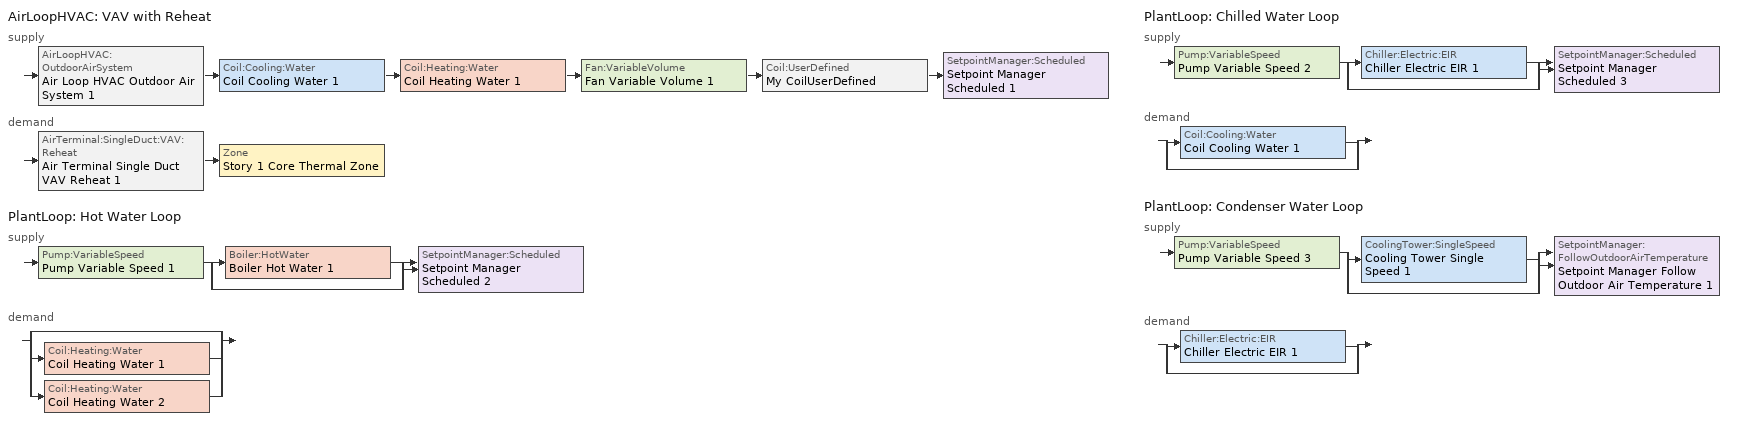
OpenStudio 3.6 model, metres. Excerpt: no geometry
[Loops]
AirLoopHVAC 'VAV with Reheat'
 supply: AirLoopHVAC:OutdoorAirSystem 'Air Loop HVAC Outdoor Air System 1' > Coil:Cooling:Water 'Coil Cooling Water 1' > Coil:Heating:Water 'Coil Heating Water 1' > Fan:VariableVolume 'Fan Variable Volume 1' > Coil:UserDefined 'My CoilUserDefined' > SetpointManager:Scheduled 'Setpoint Manager Scheduled 1'
 demand: AirTerminal:SingleDuct:VAV:Reheat 'Air Terminal Single Duct VAV Reheat 1' > Zone 'Story 1 Core Thermal Zone'
PlantLoop 'Hot Water Loop'
 supply: Pump:VariableSpeed 'Pump Variable Speed 1' > split
  | Boiler:HotWater 'Boiler Hot Water 1'
  | bypass
  join > SetpointManager:Scheduled 'Setpoint Manager Scheduled 2'
 demand: split
  | bypass
  | Coil:Heating:Water 'Coil Heating Water 1'
  | Coil:Heating:Water 'Coil Heating Water 2'
PlantLoop 'Chilled Water Loop'
 supply: Pump:VariableSpeed 'Pump Variable Speed 2' > split
  | Chiller:Electric:EIR 'Chiller Electric EIR 1'
  | bypass
  join > SetpointManager:Scheduled 'Setpoint Manager Scheduled 3'
 demand: split
  | Coil:Cooling:Water 'Coil Cooling Water 1'
  | bypass
PlantLoop 'Condenser Water Loop'
 supply: Pump:VariableSpeed 'Pump Variable Speed 3' > split
  | CoolingTower:SingleSpeed 'Cooling Tower Single Speed 1'
  | bypass
  join > SetpointManager:FollowOutdoorAirTemperature 'Setpoint Manager Follow Outdoor Air Temperature 1'
 demand: split
  | Chiller:Electric:EIR 'Chiller Electric EIR 1'
  | bypass
[Sizing:Zone]
Story 1 Core Thermal Zone: Zone Cooling Design Supply Air Temperature Input Method=SupplyAirTemperature; Zone Cooling Design Supply Air Temperature {C}=14; Zone Cooling Design Supply Air Temperature Difference {deltaC}=11.11; Zone Heating Design Supply Air Temperature Input Method=SupplyAirTemperature; Zone Heating Design Supply Air Temperature {C}=40; Zone Heating Design Supply Air Temperature Difference {deltaC}=11.11; Zone Cooling Design Supply Air Humidity Ratio {kg-H2O/kg-air}=0.0085; Zone Heating Design Supply Air Humidity Ratio {kg-H2O/kg-air}=0.008; Cooling Design Air Flow Method=DesignDay; Heating Design Air Flow Method=DesignDay; Account for Dedicated Outdoor Air System=No; Dedicated Outdoor Air System Control Strategy=NeutralSupplyAir; Dedicated Outdoor Air Low Setpoint Temperature for Design {C}=autosize; Dedicated Outdoor Air High Setpoint Temperature for Design {C}=autosize; Zone Load Sizing Method=Sensible Load Only No Latent Load; Zone Latent Cooling Design Supply Air Humidity Ratio Input Method=HumidityRatioDifference; Zone Cooling Design Supply Air Humidity Ratio Difference {kgWater/kgDryAir}=0.005; Zone Latent Heating Design Supply Air Humidity Ratio Input Method=HumidityRatioDifference; Zone Humidification Design Supply Air Humidity Ratio Difference {kgWater/kgDryAir}=0.005
[Zone equipment]
Story 1 Core Thermal Zone: Air Terminal Single Duct VAV Reheat 1
[AirLoopHVAC]
VAV with Reheat: Availability Schedule=Always On Discrete; Design Supply Air Flow Rate {m3/s}=autosize; Design Return Air Flow Fraction of Supply Air Flow=1
[Sizing:System]
VAV with Reheat: Central Heating Maximum System Air Flow Ratio=0.3; Preheat Design Temperature {C}=7; Preheat Design Humidity Ratio {kg-H2O/kg-Air}=0.008; Precool Design Temperature {C}=12.8; Precool Design Humidity Ratio {kg-H2O/kg-Air}=0.008; Central Cooling Design Supply Air Temperature {C}=12.8; Central Heating Design Supply Air Temperature {C}=12.8; 100% Outdoor Air in Cooling=Yes; 100% Outdoor Air in Heating=Yes; Central Cooling Design Supply Air Humidity Ratio {kg-H2O/kg-Air}=0.0085; Zone Maximum Outdoor Air Fraction=1; Cooling Supply Air Flow Rate Per Floor Area {m3/s-m2}=0.00996765; Cooling Fraction of Autosized Cooling Supply Air Flow Rate=1; Cooling Supply Air Flow Rate Per Unit Cooling Capacity {m3/s-W}=3.94755e-05; Heating Supply Air Flow Rate Per Floor Area {m3/s-m2}=0.00996765; Heating Fraction of Autosized Heating Supply Air Flow Rate=1; Heating Fraction of Autosized Cooling Supply Air Flow Rate=1; Heating Supply Air Flow Rate Per Unit Heating Capacity {m3/s-W}=3.15882e-05; Cooling Design Capacity Method=CoolingDesignCapacity; Cooling Design Capacity {W}=autosize; Cooling Design Capacity Per Floor Area {W/m2}=234.7; Fraction of Autosized Cooling Design Capacity=1; Heating Design Capacity Method=HeatingDesignCapacity; Heating Design Capacity {W}=autosize; Heating Design Capacity Per Floor Area {W/m2}=157; Fraction of Autosized Heating Design Capacity=1; Central Cooling Capacity Control Method=OnOff; Occupant Diversity=autosize
[Fan:VariableVolume]
Fan Variable Volume 1: Availability Schedule=Always On Discrete; Fan Total Efficiency=0.6045; Pressure Rise {Pa}=500; Maximum Flow Rate {m3/s}=Autosize; Fan Power Minimum Flow Rate Input Method=FixedFlowRate; Fan Power Minimum Flow Fraction=0; Fan Power Minimum Air Flow Rate {m3/s}=0; Motor Efficiency=0.93; Motor In Airstream Fraction=1; Fan Power Coefficient 1=0.0407599; Fan Power Coefficient 2=0.088045; Fan Power Coefficient 3=-0.0729261; Fan Power Coefficient 4=0.94374; Fan Power Coefficient 5=0
[Coil:Heating:Water] Availability Schedule=Always On Discrete
Coil Heating Water 1; Coil Heating Water 2
[Coil:Cooling:Water]
Coil Cooling Water 1: Availability Schedule=Always On Discrete
[SetpointManager:Scheduled] Control Variable=Temperature
Name | Schedule
Setpoint Manager Scheduled 1 | Deck_Temperature
Setpoint Manager Scheduled 2 | Hot_Water_Temperature
Setpoint Manager Scheduled 3 | Chilled_Water_Temperature
[Controller:OutdoorAir]
Controller Outdoor Air 1: Minimum Outdoor Air Flow Rate {m3/s}=0; Maximum Outdoor Air Flow Rate {m3/s}=Autosize; Economizer Control Type=NoEconomizer; Economizer Control Action Type=ModulateFlow; Economizer Maximum Limit Dry-Bulb Temperature {C}=28; Economizer Maximum Limit Enthalpy {J/kg}=64000; Economizer Minimum Limit Dry-Bulb Temperature {C}=-100; Lockout Type=NoLockout; Minimum Limit Type=FixedMinimum; Controller Mechanical Ventilation=Controller Mechanical Ventilation 1; High Humidity Control=No; Heat Recovery Bypass Control Type=BypassWhenWithinEconomizerLimits
[Controller:MechanicalVentilation]
Controller Mechanical Ventilation 1: Availability Schedule=Always On Discrete
[AirLoopHVAC:OutdoorAirSystem]
Air Loop HVAC Outdoor Air System 1: Controller=Controller Outdoor Air 1
[PlantLoop] Glycol Concentration=0; Plant Loop Volume {m3}=Autocalculate; Load Distribution Scheme=Optimal
Name | Fluid Type
Hot Water Loop | Water
Chilled Water Loop; Condenser Water Loop
[Sizing:Plant] Sizing Option=NonCoincident; Zone Timesteps in Averaging Window=1; Coincident Sizing Factor Mode=None
Name | Loop Type | Design Loop Exit Temperature {C} | Loop Design Temperature Difference {deltaC}
Hot Water Loop | Heating | 82 | 11
Chilled Water Loop | Cooling | 7.22 | 6.67
Condenser Water Loop | Condenser | 29.4 | 5.6
[Pump:VariableSpeed] Pump Control Type=Intermittent; Skin Loss Radiative Fraction=0.5; Design Power Sizing Method=PowerPerFlowPerPressure; Design Electric Power per Unit Flow Rate {W/(m3/s)}=348701.1; Design Shaft Power per Unit Flow Rate per Unit Head {W-s/m3-Pa}=1.28205; Design Minimum Flow Rate Fraction=0
Pump Variable Speed 1; Pump Variable Speed 2; Pump Variable Speed 3
[Boiler:HotWater]
Boiler Hot Water 1: Efficiency Curve Temperature Evaluation Variable=LeavingBoiler; Normalized Boiler Efficiency Curve=Boiler Efficiency; Water Outlet Upper Temperature Limit {C}=99; Boiler Flow Mode=ConstantFlow; Parasitic Electric Load {W}=0; Sizing Factor=1
[Controller:WaterCoil]
Name | Water Coil | Action
Controller Water Coil 1 | Coil Heating Water 1 | Normal
Controller Water Coil 2 | Coil Cooling Water 1 | Reverse
[Chiller:Electric:EIR]
Chiller Electric EIR 1: Reference Capacity {W}=Autosize; Reference COP {W/W}=5.5; Reference Chilled Water Flow Rate {m3/s}=Autosize; Cooling Capacity Function of Temperature Curve=Curve Biquadratic 1; Electric Input to Cooling Output Ratio Function of Temperature Curve=Curve Biquadratic 2; Electric Input to Cooling Output Ratio Function of Part Load Ratio Curve=Curve Quadratic 1; Condenser Type=WaterCooled; Design Heat Recovery Water Flow Rate {m3/s}=Autosize; Sizing Factor=1; Basin Heater Capacity {W/K}=0; Basin Heater Setpoint Temperature {C}=10; Condenser Heat Recovery Relative Capacity Fraction=1
[AirTerminal:SingleDuct:VAV:Reheat]
Air Terminal Single Duct VAV Reheat 1: Availability Schedule=Always On Discrete; Maximum Air Flow Rate {m3/s}=AutoSize; Zone Minimum Air Flow Input Method=Constant; Constant Minimum Air Flow Fraction=0.3; Fixed Minimum Air Flow Rate {m3/s}=0; Reheat Coil=Coil Heating Water 2; Maximum Hot Water or Steam Flow Rate {m3/s}=AutoSize; Minimum Hot Water or Steam Flow Rate {m3/s}=0; Convergence Tolerance=0.001; Damper Heating Action=Normal; Maximum Flow per Zone Floor Area During Reheat {m3/s-m2}=AutoSize; Maximum Flow Fraction During Reheat=AutoSize; Maximum Reheat Air Temperature {C}=35; Control For Outdoor Air=No
[CoolingTower:SingleSpeed]
Cooling Tower Single Speed 1: Design Water Flow Rate {m3/s}=autosize; Design Air Flow Rate {m3/s}=autosize; Fan Power at Design Air Flow Rate {W}=autosize; U-Factor Times Area Value at Design Air Flow Rate {W/K}=autosize; Air Flow Rate in Free Convection Regime {m3/s}=autosize; U-Factor Times Area Value at Free Convection Air Flow Rate {W/K}=autosize; Performance Input Method=UFactorTimesAreaAndDesignWaterFlowRate; Free Convection Capacity {W}=0; Basin Heater Capacity {W/K}=0; Basin Heater Setpoint Temperature {C}=2; Evaporation Loss Mode=LossFactor; Evaporation Loss Factor {percent/K}=0.2; Drift Loss Percent {percent}=0.008; Blowdown Calculation Mode=ConcentrationRatio; Blowdown Concentration Ratio=3; Capacity Control=FanCycling; Number of Cells=1; Cell Control=MinimalCell; Cell Minimum  Water Flow Rate Fraction=0.33; Cell Maximum Water Flow Rate Fraction=2.5; Sizing Factor=1; Free Convection Air Flow Rate Sizing Factor=0.1; Free Convection U-Factor Times Area Value Sizing Factor=0.1; Heat Rejection Capacity and Nominal Capacity Sizing Ratio=1.25; Free Convection Nominal Capacity Sizing Factor=0.1; Design Inlet Air Dry-Bulb Temperature {C}=35; Design Inlet Air Wet-Bulb Temperature {C}=25.6; Design Approach Temperature {deltaC}=autosize; Design Range Temperature {deltaC}=autosize
[SetpointManager:FollowOutdoorAirTemperature]
Setpoint Manager Follow Outdoor Air Temperature 1: Control Variable=Temperature; Reference Temperature Type=OutdoorAirWetBulb; Offset Temperature Difference {deltaC}=1.5; Maximum Setpoint Temperature {C}=80; Minimum Setpoint Temperature {C}=6
[Coil:UserDefined]
My CoilUserDefined: Overall Model Simulation Program Calling Manager=My_CoilUserDefined_overallModelSimulationProgramCallingManager; Model Setup and Sizing Program Calling Manager=My_CoilUserDefined_modelSetupandSizingProgramCallingManager; Ambient Zone=Story 1 Core Thermal Zone; Overall Simulation Program=Coil_program; Initialization Simulation Program=Coil_init; Air Outlet Temperature Actuator=My_CoilUserDefined_airOutletTemperatureActuator; Air Outlet Humidity Ratio Actuator=My_CoilUserDefined_airOutletHumidityRatioActuator; Air Mass Flow Rate Actuator=My_CoilUserDefined_airMassFlowRateActuator; Plant Minimum Mass Flow Rate Actuator=My_CoilUserDefined_plantMinimumMassFlowRateActuator; Plant Maximum Mass Flow Rate Actuator=My_CoilUserDefined_plantMaximumMassFlowRateActuator; Plant Design Volume Flow Rate Actuator=My_CoilUserDefined_plantDesignVolumeFlowRateActuator; Plant Outlet Temperature Actuator=My_CoilUserDefined_plantOutletTemperatureActuator; Plant Mass Flow Rate Actuator=My_CoilUserDefined_plantMassFlowRateActuator
[EnergyManagementSystem:Actuator] Actuated Component=My CoilUserDefined
Name | Actuated Component Type | Actuated Component Control Type
My_CoilUserDefined_airOutletTemperatureActuator | Air Connection 1 | Outlet Temperature
My_CoilUserDefined_airOutletHumidityRatioActuator | Air Connection 1 | Outlet Humidity Ratio
My_CoilUserDefined_airMassFlowRateActuator | Air Connection 1 | Mass Flow Rate
My_CoilUserDefined_plantMinimumMassFlowRateActuator | Plant Connection | Minimum Mass Flow Rate
My_CoilUserDefined_plantMaximumMassFlowRateActuator | Plant Connection | Maximum Mass Flow Rate
My_CoilUserDefined_plantDesignVolumeFlowRateActuator | Plant Connection | Design Volume Flow Rate
My_CoilUserDefined_plantMassFlowRateActuator | Plant Connection | Mass Flow Rate
My_CoilUserDefined_plantOutletTemperatureActuator | Plant Connection | Outlet Temperature
[EnergyManagementSystem:Program]
Coil_program: Set My_CoilUserDefined_airOutletTemperatureActuator = 18; Set My_CoilUserDefined_airOutletHumidityRatioActuator = 0.5; Set My_CoilUserDefined_airMassFlowRateActuator = 10
Coil_init: Set dummy = 0
[EnergyManagementSystem:ProgramCallingManager]
My_CoilUserDefined_overallModelSimulationProgramCallingManager: UserDefinedComponentModel; Coil_program
My_CoilUserDefined_modelSetupandSizingProgramCallingManager: UserDefinedComponentModel; Coil_init
[Schedule:Ruleset]
Name | Default Day Schedule | Summer Design Day Schedule | Winter Design Day Schedule
Deck_Temperature | Deck_Temperature_Default | Deck_Temperature_Summer_Design_Day | Deck_Temperature_Winter_Design_Day
Hot_Water_Temperature | Hot_Water_Temperature_Default | Hot_Water_Temperature_Summer_Design_Day | Hot_Water_Temperature_Winter_Design_Day
Chilled_Water_Temperature | Chilled_Water_Temperature_Default | Chilled_Water_Temperature_Summer_Design_Day | Chilled_Water_Temperature_Winter_Design_Day
[Schedule:Day]
Deck_Temperature_Default; Deck_Temperature_Summer_Design_Day; Deck_Temperature_Winter_Design_Day: 24, 0, 12.8
Hot_Water_Temperature_Default; Hot_Water_Temperature_Summer_Design_Day; Hot_Water_Temperature_Winter_Design_Day: 24, 0, 67
Chilled_Water_Temperature_Default; Chilled_Water_Temperature_Summer_Design_Day; Chilled_Water_Temperature_Winter_Design_Day: 24, 0, 6.7
[Schedule:Constant]
Always On Discrete: Value=1
[Curve:Biquadratic]
Name | Coefficient1 Constant | Coefficient2 x | Coefficient3 x**2 | Coefficient4 y | Coefficient5 y**2 | Coefficient6 x*y | Minimum Value of x | Maximum Value of x | Minimum Value of y | Maximum Value of y | Input Unit Type for X | Input Unit Type for Y | Output Unit Type
Boiler Efficiency | 1 | 0 | 0 | 0 | 0 | 0 | 0 | 1 | 0 | 1 | Dimensionless | Dimensionless | Dimensionless
Curve Biquadratic 1 | 0.258 | 0.0389 | -0.000217 | 0.0469 | -0.000943 | -0.000343 | 5 | 10 | 24 | 35
Curve Biquadratic 2 | 0.934 | -0.0582 | 0.0045 | 0.00243 | 0.000486 | -0.00122 | 5 | 10 | 24 | 35
[Curve:Quadratic]
Curve Quadratic 1: Coefficient1 Constant=0.222903; Coefficient2 x=0.313387; Coefficient3 x**2=0.46371; Minimum Value of x=0; Maximum Value of x=1
